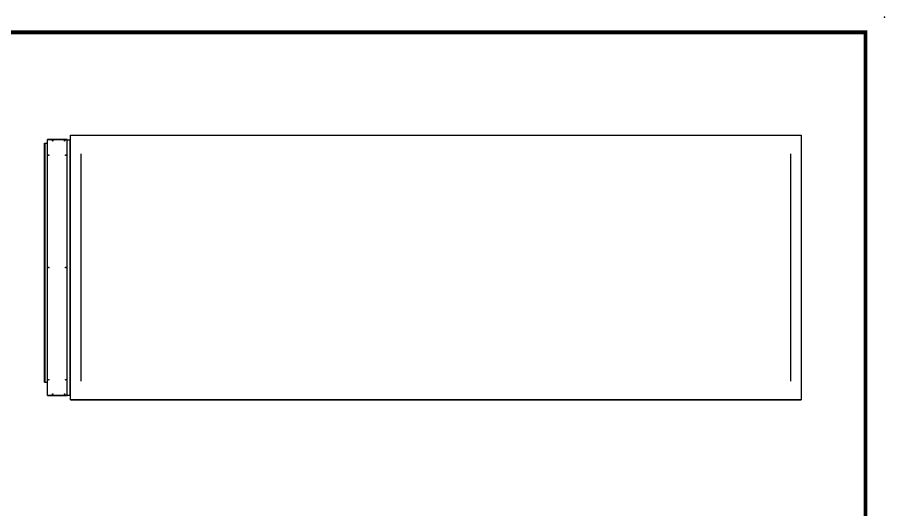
# Model space of a CAD drawing. Extents: x 667 to 1244, y -9 to 355.
# Drawn here: x 930.3 to 1243.6, y 177.3 to 355.4 of the extents above; entities that cross this region are included whole.
import ezdxf

# ---------------------------------------------------------------- set-up
doc = ezdxf.new("R2010")
doc.units = 0
doc.header["$MEASUREMENT"] = 0
doc.layers.get('0').update_dxf_attribs({"linetype": 'CONTINUOUS'})

msp = doc.modelspace()

# ---------------------------------------------------------------- linework, layer by layer
for p, q in [((941.14, 218.69), (941.14, 311.17)), ((941.14, 311.17), (941.21, 311.17)), ((941.14, 309.87), (941.14, 311.17)), ((941.14, 311.17), (941.14, 311.17)), ((941.21, 311.17), (941.21, 311.24)), ((941.21, 311.24), (948.25, 311.24)), ((948.25, 311.17), (941.21, 311.17)), ((941.21, 218.69), (941.21, 311.17)), ((941.21, 311.17), (941.21, 311.17)), ((948.25, 311.24), (948.25, 311.17)), ((948.25, 311.17), (948.25, 311.17)), ((948.25, 218.69), (948.25, 311.17)), ((948.25, 311.17), (948.33, 311.17)), ((948.33, 218.69), (948.33, 311.17)), ((948.33, 311.15), (949.46, 311.15)), ((949.33, 218.74), (949.33, 311.15)), ((940.1, 223.49), (940.1, 309.87)), ((940.1, 309.87), (940.18, 309.87)), ((940.18, 223.49), (940.18, 309.87)), ((940.18, 309.87), (940.22, 309.87)), ((940.22, 309.87), (940.22, 223.49)), ((940.22, 309.87), (941.14, 309.87)), ((940.22, 223.49), (940.22, 309.87)), ((940.22, 309.87), (940.22, 309.87)), ((941.14, 223.49), (941.14, 309.87)), ((941.14, 309.87), (941.14, 309.87)), ((940.1, 223.49), (940.18, 223.49)), ((940.22, 223.49), (940.18, 223.49)), ((940.22, 223.49), (941.14, 223.49)), ((940.22, 223.49), (940.22, 223.49)), ((941.14, 218.69), (941.14, 223.49)), ((941.14, 223.49), (941.14, 223.49)), ((941.21, 218.69), (941.14, 218.69)), ((941.14, 218.69), (941.14, 218.69)), ((941.21, 218.62), (941.21, 218.69)), ((941.21, 218.69), (948.25, 218.69)), ((941.21, 218.69), (941.21, 218.69)), ((948.25, 218.62), (941.21, 218.62)), ((948.25, 218.69), (948.25, 218.62)), ((948.25, 218.69), (948.25, 218.69)), ((948.33, 218.69), (948.25, 218.69)), ((948.33, 218.74), (949.46, 218.74))]:
    msp.add_line(p, q)
at = {"lineweight": 30, "ltscale": 5}
for p, q in [((949.46, 312.8), (1213.46, 312.8)), ((949.46, 217.05), (949.46, 312.8)), ((1213.46, 312.8), (1213.46, 217.05)), ((953.34, 223.8), (953.34, 306.05)), ((1209.59, 306.05), (1209.59, 223.8)), ((949.46, 217.05), (1213.46, 217.05)), ((1213.46, 217.05), (949.46, 217.05))]:
    msp.add_line(p, q, dxfattribs=at)
at = {"const_width": 1.4}
msp.add_lwpolyline([(676.67, 0), (1236.67, 0), (1236.67, 350), (676.67, 350), (676.67, 0)], dxfattribs=at)
for centre in [(943.08, 310.74), (947.33, 310.74), (941.64, 305.54), (947.76, 305.54), (941.64, 264.93), (947.76, 264.93), (941.64, 224.32), (947.76, 224.32), (943.08, 219.12), (947.33, 219.12)]:
    msp.add_circle(centre, 0.0995)
msp.add_point((1243.61, 355.39))

doc.saveas('drawing.dxf')
